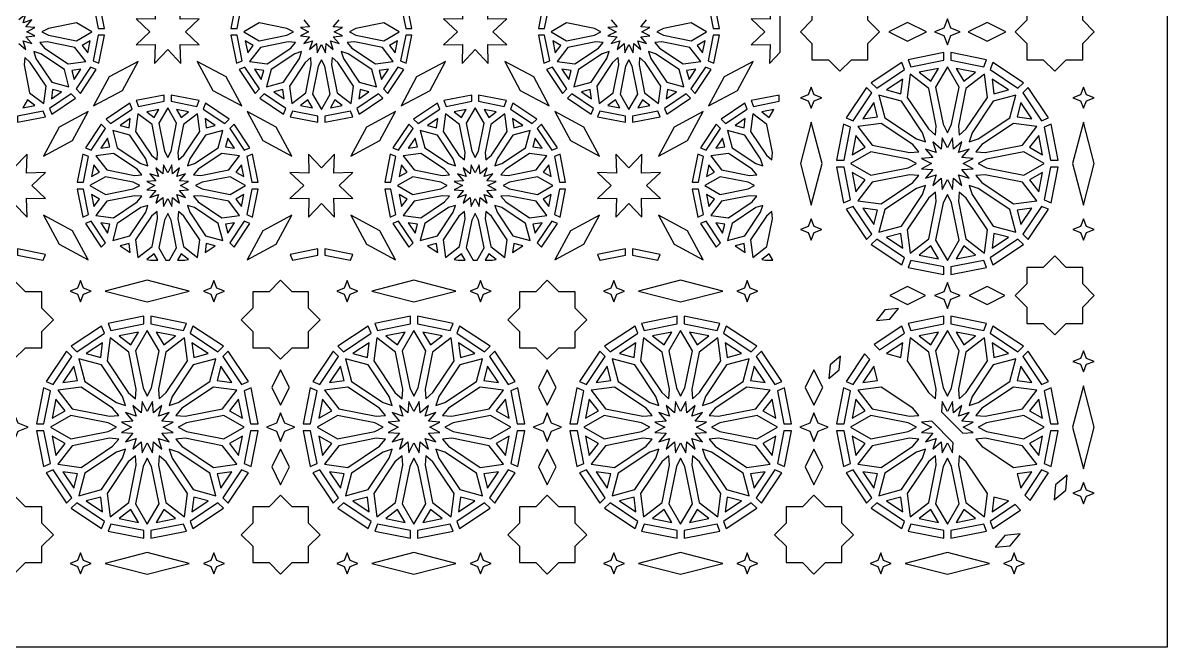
# Model space of a CAD drawing. Header units: millimetres. Extents: x 5 to 1055, y 1035 to 2435.
# Drawn here: x 534 to 1055, y 1035 to 1319 of the extents above; entities that cross this region are included whole.
import ezdxf

# ---------------------------------------------------------------- set-up
doc = ezdxf.new("R2010")
doc.units = ezdxf.units.MM
doc.layers.add('CUT', color=1, linetype='CONTINUOUS')

msp = doc.modelspace()

# ---------------------------------------------------------------- linework, layer by layer
at = {"layer": 'CUT'}
for points in [[(1055.15, 2435), (1055.15, 1034.85), (5, 1034.85), (5, 2435)], [(571.266, 1316.5), (568.732, 1329.233), (566.133, 1328.155), (568.451, 1316.5)], [(606.026, 1300.558), (605.793, 1309.207), (614.442, 1308.974), (608.161, 1314.925), (614.442, 1320.876), (605.793, 1320.643), (606.026, 1329.292), (600.075, 1323.011), (594.124, 1329.292), (594.357, 1320.643), (585.708, 1320.876), (591.989, 1314.925), (585.708, 1308.974), (594.357, 1309.207), (594.124, 1300.558), (600.075, 1306.839)], [(631.699, 1316.5), (634.017, 1328.155), (631.418, 1329.233), (628.884, 1316.5)], [(711.266, 1316.5), (708.732, 1329.233), (706.133, 1328.155), (708.451, 1316.5)], [(746.026, 1300.558), (745.793, 1309.207), (754.442, 1308.974), (748.161, 1314.925), (754.442, 1320.876), (745.793, 1320.643), (746.026, 1329.292), (740.075, 1323.011), (734.124, 1329.292), (734.357, 1320.643), (725.708, 1320.876), (731.989, 1314.925), (725.708, 1308.974), (734.357, 1309.207), (734.124, 1300.558), (740.075, 1306.839)], [(771.699, 1316.5), (774.017, 1328.155), (771.418, 1329.233), (768.884, 1316.5)], [(851.266, 1316.5), (848.732, 1329.233), (846.133, 1328.155), (848.451, 1316.5)], [(879, 1324.146), (874.124, 1329.292), (874.357, 1320.643), (865.708, 1320.876), (871.989, 1314.925), (865.708, 1308.974), (874.357, 1309.207), (874.124, 1300.558), (879, 1305.704)], [(906.165, 1332.909), (900.898, 1327.642), (893.448, 1327.642), (893.448, 1320.192), (888.181, 1314.925), (893.448, 1309.658), (893.448, 1302.208), (900.898, 1302.208), (906.165, 1296.941), (911.432, 1302.208), (918.882, 1302.208), (918.882, 1309.658), (924.149, 1314.925), (918.882, 1320.192), (918.882, 1327.642), (911.432, 1327.642)], [(1003.985, 1332.909), (998.718, 1327.642), (991.268, 1327.642), (991.268, 1320.192), (986.001, 1314.925), (991.268, 1309.658), (991.268, 1302.208), (998.718, 1302.208), (1003.985, 1296.941), (1009.252, 1302.208), (1016.702, 1302.208), (1016.702, 1309.658), (1021.969, 1314.925), (1016.702, 1320.192), (1016.702, 1327.642), (1009.252, 1327.642)], [(542.806, 1314.925), (545.763, 1313.411), (558.475, 1310.882), (565.479, 1314.925), (558.475, 1318.968), (545.763, 1316.439)], [(657.344, 1314.925), (654.387, 1316.439), (641.675, 1318.968), (634.671, 1314.925), (641.675, 1310.882), (654.387, 1313.411)], [(682.806, 1314.925), (685.763, 1313.411), (698.475, 1310.882), (705.479, 1314.925), (698.475, 1318.968), (685.763, 1316.439)], [(797.344, 1314.925), (794.387, 1316.439), (781.675, 1318.968), (774.671, 1314.925), (781.675, 1310.882), (794.387, 1313.411)], [(822.806, 1314.925), (825.763, 1313.411), (838.475, 1310.882), (845.479, 1314.925), (838.475, 1318.968), (825.763, 1316.439)], [(936.985, 1310.654), (945.527, 1314.925), (936.985, 1319.196), (928.443, 1314.925)], [(955.075, 1320.801), (953.413, 1316.587), (949.199, 1314.925), (953.413, 1313.263), (955.075, 1309.049), (956.737, 1313.263), (960.951, 1314.925), (956.737, 1316.587)], [(973.165, 1310.654), (981.707, 1314.925), (973.165, 1319.196), (964.623, 1314.925)], [(568.732, 1300.617), (571.266, 1313.35), (568.451, 1313.35), (566.133, 1301.695)], [(634.017, 1301.695), (631.699, 1313.35), (628.884, 1313.35), (631.418, 1300.617)], [(708.732, 1300.617), (711.266, 1313.35), (708.451, 1313.35), (706.133, 1301.695)], [(774.017, 1301.695), (771.699, 1313.35), (768.884, 1313.35), (771.418, 1300.617)], [(848.732, 1300.617), (851.266, 1313.35), (848.451, 1313.35), (846.133, 1301.695)], [(543.988, 1307.523), (554.766, 1300.321), (562.783, 1301.376), (557.861, 1307.792), (545.148, 1310.321), (541.837, 1310.053)], [(564.744, 1310.863), (561.093, 1308.755), (563.66, 1305.41)], [(636.49, 1305.41), (639.057, 1308.755), (635.406, 1310.863)], [(658.313, 1310.053), (655.002, 1310.321), (642.289, 1307.792), (637.367, 1301.376), (645.384, 1300.321), (656.162, 1307.523)], [(683.988, 1307.523), (694.766, 1300.321), (702.783, 1301.376), (697.861, 1307.792), (685.148, 1310.321), (681.837, 1310.053)], [(704.744, 1310.863), (701.093, 1308.755), (703.66, 1305.41)], [(776.49, 1305.41), (779.057, 1308.755), (775.406, 1310.863)], [(798.313, 1310.053), (795.002, 1310.321), (782.289, 1307.792), (777.367, 1301.376), (785.384, 1300.321), (796.162, 1307.523)], [(823.988, 1307.523), (834.766, 1300.321), (842.783, 1301.376), (837.861, 1307.792), (825.148, 1310.321), (821.837, 1310.053)], [(844.744, 1310.863), (841.093, 1308.755), (843.66, 1305.41)], [(534.947, 1303.163), (534.679, 1299.852), (537.208, 1287.139), (543.624, 1282.217), (544.679, 1290.234), (537.477, 1301.012)], [(539.077, 1305.923), (540.097, 1302.761), (547.298, 1291.984), (555.109, 1289.891), (553.016, 1297.702), (542.239, 1304.903)], [(661.073, 1305.923), (657.911, 1304.903), (647.134, 1297.702), (645.041, 1289.891), (652.852, 1291.984), (660.053, 1302.761)], [(665.203, 1303.163), (662.673, 1301.012), (655.471, 1290.234), (656.526, 1282.217), (662.942, 1287.139), (665.471, 1299.852)], [(674.947, 1303.163), (674.679, 1299.852), (677.208, 1287.139), (683.624, 1282.217), (684.679, 1290.234), (677.477, 1301.012)], [(679.077, 1305.923), (680.097, 1302.761), (687.298, 1291.984), (695.109, 1289.891), (693.016, 1297.702), (682.239, 1304.903)], [(801.073, 1305.923), (797.911, 1304.903), (787.134, 1297.702), (785.041, 1289.891), (792.852, 1291.984), (800.053, 1302.761)], [(805.203, 1303.163), (802.673, 1301.012), (795.471, 1290.234), (796.526, 1282.217), (802.942, 1287.139), (805.471, 1299.852)], [(814.947, 1303.163), (814.679, 1299.852), (817.208, 1287.139), (823.624, 1282.217), (824.679, 1290.234), (817.477, 1301.012)], [(819.077, 1305.923), (820.097, 1302.761), (827.298, 1291.984), (835.109, 1289.891), (833.016, 1297.702), (822.239, 1304.903)], [(953.5, 1305.456), (937.193, 1302.211), (938.526, 1298.996), (953.5, 1301.974)], [(972.957, 1302.211), (956.65, 1305.456), (956.65, 1301.974), (971.624, 1298.996)], [(560.551, 1297.905), (556.371, 1297.355), (557.462, 1293.282)], [(560.314, 1286.913), (567.527, 1297.707), (564.927, 1298.784), (558.325, 1288.903)], [(579.519, 1288.276), (586.624, 1301.474), (573.426, 1294.369), (566.321, 1281.171)], [(626.724, 1294.369), (613.526, 1301.474), (620.631, 1288.276), (633.829, 1281.171)], [(632.623, 1297.707), (639.836, 1286.913), (641.825, 1288.903), (635.223, 1298.784)], [(642.688, 1293.282), (643.779, 1297.355), (639.599, 1297.905)], [(670.075, 1302.194), (668.561, 1299.237), (666.032, 1286.525), (670.075, 1279.521), (674.118, 1286.525), (671.589, 1299.237)], [(700.551, 1297.905), (696.371, 1297.355), (697.462, 1293.282)], [(700.314, 1286.913), (707.527, 1297.707), (704.927, 1298.784), (698.325, 1288.903)], [(719.519, 1288.276), (726.624, 1301.474), (713.426, 1294.369), (706.321, 1281.171)], [(766.724, 1294.369), (753.526, 1301.474), (760.631, 1288.276), (773.829, 1281.171)], [(772.623, 1297.707), (779.836, 1286.913), (781.825, 1288.903), (775.223, 1298.784)], [(782.688, 1293.282), (783.779, 1297.355), (779.599, 1297.905)], [(810.075, 1302.194), (808.561, 1299.237), (806.032, 1286.525), (810.075, 1279.521), (814.118, 1286.525), (811.589, 1299.237)], [(840.551, 1297.905), (836.371, 1297.355), (837.462, 1293.282)], [(840.314, 1286.913), (847.527, 1297.707), (844.927, 1298.784), (838.325, 1288.903)], [(859.519, 1288.276), (866.624, 1301.474), (853.426, 1294.369), (846.321, 1281.171)], [(934.283, 1301.006), (920.459, 1291.769), (922.921, 1289.308), (935.615, 1297.79)], [(942.241, 1296.523), (947.622, 1292.394), (951.013, 1298.268)], [(955.075, 1269.001), (957.026, 1272.811), (960.402, 1289.776), (955.075, 1299.002), (949.748, 1289.776), (953.124, 1272.811)], [(959.137, 1298.268), (962.528, 1292.394), (967.909, 1296.523)], [(989.691, 1291.769), (975.867, 1301.006), (974.535, 1297.79), (987.229, 1289.308)], [(927.299, 1288.445), (933.851, 1286.689), (934.736, 1293.415)], [(949.688, 1267.93), (950.033, 1272.197), (946.659, 1289.162), (938.207, 1295.646), (936.817, 1285.085), (946.427, 1270.702)], [(960.462, 1267.93), (963.723, 1270.702), (973.333, 1285.085), (971.943, 1295.646), (963.491, 1289.162), (960.117, 1272.197)], [(975.414, 1293.415), (976.299, 1286.689), (982.851, 1288.445)], [(551.718, 1287.538), (547.645, 1288.629), (547.095, 1284.449)], [(653.055, 1284.449), (652.505, 1288.629), (648.432, 1287.538)], [(691.718, 1287.538), (687.645, 1288.629), (687.095, 1284.449)], [(793.055, 1284.449), (792.505, 1288.629), (788.432, 1287.538)], [(831.718, 1287.538), (827.645, 1288.629), (827.095, 1284.449)], [(893.1, 1289.746), (891.737, 1286.288), (888.279, 1284.925), (891.737, 1283.562), (893.1, 1280.104), (894.463, 1283.562), (897.921, 1284.925), (894.463, 1286.288)], [(918.231, 1289.541), (908.994, 1275.717), (912.21, 1274.385), (920.692, 1287.079)], [(1001.156, 1275.717), (991.919, 1289.541), (989.458, 1287.079), (997.94, 1274.385)], [(1017.05, 1289.746), (1015.687, 1286.288), (1012.229, 1284.925), (1015.687, 1283.562), (1017.05, 1280.104), (1018.413, 1283.562), (1021.871, 1284.925), (1018.413, 1286.288)], [(539.59, 1281.34), (536.245, 1283.907), (534.137, 1280.256)], [(547.293, 1277.473), (558.087, 1284.686), (556.097, 1286.675), (546.216, 1280.073)], [(574.053, 1273.175), (583.934, 1279.777), (582.857, 1282.377), (572.063, 1275.164)], [(586.845, 1280.983), (598.5, 1283.301), (598.5, 1286.116), (585.767, 1283.582)], [(601.65, 1283.301), (613.305, 1280.983), (614.383, 1283.582), (601.65, 1286.116)], [(628.087, 1275.164), (617.293, 1282.377), (616.216, 1279.777), (626.097, 1273.175)], [(642.063, 1284.686), (652.857, 1277.473), (653.934, 1280.073), (644.053, 1286.675)], [(666.013, 1280.256), (663.905, 1283.907), (660.56, 1281.34)], [(679.59, 1281.34), (676.245, 1283.907), (674.137, 1280.256)], [(687.293, 1277.473), (698.087, 1284.686), (696.097, 1286.675), (686.216, 1280.073)], [(714.053, 1273.175), (723.934, 1279.777), (722.857, 1282.377), (712.063, 1275.164)], [(726.845, 1280.983), (738.5, 1283.301), (738.5, 1286.116), (725.767, 1283.582)], [(741.65, 1283.301), (753.305, 1280.983), (754.383, 1283.582), (741.65, 1286.116)], [(768.087, 1275.164), (757.293, 1282.377), (756.216, 1279.777), (766.097, 1273.175)], [(782.063, 1284.686), (792.857, 1277.473), (793.934, 1280.073), (784.053, 1286.675)], [(806.013, 1280.256), (803.905, 1283.907), (800.56, 1281.34)], [(819.59, 1281.34), (816.245, 1283.907), (814.137, 1280.256)], [(827.293, 1277.473), (838.087, 1284.686), (836.097, 1286.675), (826.216, 1280.073)], [(854.053, 1273.175), (863.934, 1279.777), (862.857, 1282.377), (852.063, 1275.164)], [(866.845, 1280.983), (878.5, 1283.301), (878.5, 1286.116), (865.767, 1283.582)], [(916.585, 1275.264), (923.311, 1276.149), (921.555, 1282.701)], [(945.122, 1264.878), (943.808, 1268.953), (934.198, 1283.335), (923.908, 1286.092), (926.665, 1275.802), (941.047, 1266.192)], [(965.028, 1264.878), (969.103, 1266.192), (983.485, 1275.802), (986.242, 1286.092), (975.952, 1283.335), (966.342, 1268.953)], [(988.595, 1282.701), (986.839, 1276.149), (993.565, 1275.264)], [(531.65, 1273.734), (544.383, 1276.268), (543.305, 1278.867), (531.65, 1276.549)], [(550.631, 1271.574), (543.526, 1258.376), (556.724, 1265.481), (563.829, 1278.679)], [(595.203, 1256.687), (595.471, 1259.998), (592.942, 1272.711), (586.526, 1277.633), (585.471, 1269.616), (592.673, 1258.838)], [(593.905, 1275.943), (596.013, 1279.594), (590.56, 1278.51)], [(600.075, 1257.656), (601.589, 1260.613), (604.118, 1273.325), (600.075, 1280.329), (596.032, 1273.325), (598.561, 1260.613)], [(606.245, 1275.943), (609.59, 1278.51), (604.137, 1279.594)], [(604.947, 1256.687), (607.477, 1258.838), (614.679, 1269.616), (613.624, 1277.633), (607.208, 1272.711), (604.679, 1259.998)], [(643.426, 1265.481), (656.624, 1258.376), (649.519, 1271.574), (636.321, 1278.679)], [(655.767, 1276.268), (668.5, 1273.734), (668.5, 1276.549), (656.845, 1278.867)], [(671.65, 1273.734), (684.383, 1276.268), (683.305, 1278.867), (671.65, 1276.549)], [(690.631, 1271.574), (683.526, 1258.376), (696.724, 1265.481), (703.829, 1278.679)], [(735.203, 1256.687), (735.471, 1259.998), (732.942, 1272.711), (726.526, 1277.633), (725.471, 1269.616), (732.673, 1258.838)], [(733.905, 1275.943), (736.013, 1279.594), (730.56, 1278.51)], [(740.075, 1257.656), (741.589, 1260.613), (744.118, 1273.325), (740.075, 1280.329), (736.032, 1273.325), (738.561, 1260.613)], [(746.245, 1275.943), (749.59, 1278.51), (744.137, 1279.594)], [(744.947, 1256.687), (747.477, 1258.838), (754.679, 1269.616), (753.624, 1277.633), (747.208, 1272.711), (744.679, 1259.998)], [(783.426, 1265.481), (796.624, 1258.376), (789.519, 1271.574), (776.321, 1278.679)], [(795.767, 1276.268), (808.5, 1273.734), (808.5, 1276.549), (796.845, 1278.867)], [(811.65, 1273.734), (824.383, 1276.268), (823.305, 1278.867), (811.65, 1276.549)], [(830.631, 1271.574), (823.526, 1258.376), (836.724, 1265.481), (843.829, 1278.679)], [(875.203, 1256.687), (875.471, 1259.998), (872.942, 1272.711), (866.526, 1277.633), (865.471, 1269.616), (872.673, 1258.838)], [(873.905, 1275.943), (876.013, 1279.594), (870.56, 1278.51)], [(565.223, 1261.066), (571.825, 1270.947), (569.836, 1272.937), (562.623, 1262.143)], [(578.432, 1272.312), (582.505, 1271.221), (583.055, 1275.401)], [(617.645, 1271.221), (621.718, 1272.312), (617.095, 1275.401)], [(637.527, 1262.143), (630.314, 1272.937), (628.325, 1270.947), (634.927, 1261.066)], [(705.223, 1261.066), (711.825, 1270.947), (709.836, 1272.937), (702.623, 1262.143)], [(718.432, 1272.312), (722.505, 1271.221), (723.055, 1275.401)], [(757.645, 1271.221), (761.718, 1272.312), (757.095, 1275.401)], [(777.527, 1262.143), (770.314, 1272.937), (768.325, 1270.947), (774.927, 1261.066)], [(845.223, 1261.066), (851.825, 1270.947), (849.836, 1272.937), (842.623, 1262.143)], [(858.432, 1272.312), (862.505, 1271.221), (863.055, 1275.401)], [(888.153, 1254.925), (893.1, 1236.021), (898.047, 1254.925), (893.1, 1273.829)], [(907.789, 1272.807), (904.544, 1256.5), (908.026, 1256.5), (911.004, 1271.474)], [(939.298, 1263.573), (924.915, 1273.183), (914.354, 1271.793), (920.838, 1263.341), (937.803, 1259.967), (942.07, 1260.312)], [(968.08, 1260.312), (972.347, 1259.967), (989.312, 1263.341), (995.796, 1271.793), (985.235, 1273.183), (970.852, 1263.573)], [(999.146, 1271.474), (1002.124, 1256.5), (1005.606, 1256.5), (1002.361, 1272.807)], [(1012.103, 1254.925), (1017.05, 1236.021), (1021.997, 1254.925), (1017.05, 1273.829)], [(569.599, 1261.945), (573.779, 1262.495), (572.688, 1266.568)], [(591.073, 1253.927), (590.053, 1257.089), (582.852, 1267.866), (575.041, 1269.959), (577.134, 1262.148), (587.911, 1254.947)], [(609.077, 1253.927), (612.239, 1254.947), (623.016, 1262.148), (625.109, 1269.959), (617.298, 1267.866), (610.097, 1257.089)], [(626.371, 1262.495), (630.551, 1261.945), (627.462, 1266.568)], [(709.599, 1261.945), (713.779, 1262.495), (712.688, 1266.568)], [(731.073, 1253.927), (730.053, 1257.089), (722.852, 1267.866), (715.041, 1269.959), (717.134, 1262.148), (727.911, 1254.947)], [(749.077, 1253.927), (752.239, 1254.947), (763.016, 1262.148), (765.109, 1269.959), (757.298, 1267.866), (750.097, 1257.089)], [(766.371, 1262.495), (770.551, 1261.945), (767.462, 1266.568)], [(849.599, 1261.945), (853.779, 1262.495), (852.688, 1266.568)], [(871.073, 1253.927), (870.053, 1257.089), (862.852, 1267.866), (855.041, 1269.959), (857.134, 1262.148), (867.911, 1254.947)], [(911.732, 1258.987), (917.606, 1262.378), (913.477, 1267.759)], [(952.744, 1266.642), (952.332, 1261.547), (948.437, 1264.858), (950.006, 1259.994), (945.142, 1261.563), (948.453, 1257.668), (943.358, 1257.256), (947.908, 1254.925), (943.358, 1252.594), (948.453, 1252.182), (945.142, 1248.287), (950.006, 1249.856), (948.437, 1244.992), (952.332, 1248.303), (952.744, 1243.208), (955.075, 1247.758), (957.406, 1243.208), (957.818, 1248.303), (961.713, 1244.992), (960.144, 1249.856), (965.008, 1248.287), (961.697, 1252.182), (966.792, 1252.594), (962.242, 1254.925), (966.792, 1257.256), (961.697, 1257.668), (965.008, 1261.563), (960.144, 1259.994), (961.713, 1264.858), (957.818, 1261.547), (957.406, 1266.642), (955.075, 1262.092)], [(996.673, 1267.759), (992.544, 1262.378), (998.418, 1258.987)], [(530.075, 1236.839), (536.026, 1230.558), (535.793, 1239.207), (544.442, 1238.974), (538.161, 1244.925), (544.442, 1250.876), (535.793, 1250.643), (536.026, 1259.292), (530.075, 1253.011), (524.124, 1259.292), (524.357, 1250.643), (515.708, 1250.876), (521.989, 1244.925), (515.708, 1238.974), (524.357, 1239.207), (524.124, 1230.558)], [(561.699, 1246.5), (564.017, 1258.155), (561.418, 1259.233), (558.884, 1246.5)], [(588.313, 1249.797), (586.162, 1252.327), (575.384, 1259.529), (567.367, 1258.474), (572.289, 1252.058), (585.002, 1249.529)], [(611.837, 1249.797), (615.148, 1249.529), (627.861, 1252.058), (632.783, 1258.474), (624.766, 1259.529), (613.988, 1252.327)], [(641.266, 1246.5), (638.732, 1259.233), (636.133, 1258.155), (638.451, 1246.5)], [(676.026, 1230.558), (675.793, 1239.207), (684.442, 1238.974), (678.161, 1244.925), (684.442, 1250.876), (675.793, 1250.643), (676.026, 1259.292), (670.075, 1253.011), (664.124, 1259.292), (664.357, 1250.643), (655.708, 1250.876), (661.989, 1244.925), (655.708, 1238.974), (664.357, 1239.207), (664.124, 1230.558), (670.075, 1236.839)], [(701.699, 1246.5), (704.017, 1258.155), (701.418, 1259.233), (698.884, 1246.5)], [(728.313, 1249.797), (726.162, 1252.327), (715.384, 1259.529), (707.367, 1258.474), (712.289, 1252.058), (725.002, 1249.529)], [(751.837, 1249.797), (755.148, 1249.529), (767.861, 1252.058), (772.783, 1258.474), (764.766, 1259.529), (753.988, 1252.327)], [(781.266, 1246.5), (778.732, 1259.233), (776.133, 1258.155), (778.451, 1246.5)], [(816.026, 1230.558), (815.793, 1239.207), (824.442, 1238.974), (818.161, 1244.925), (824.442, 1250.876), (815.793, 1250.643), (816.026, 1259.292), (810.075, 1253.011), (804.124, 1259.292), (804.357, 1250.643), (795.708, 1250.876), (801.989, 1244.925), (795.708, 1238.974), (804.357, 1239.207), (804.124, 1230.558), (810.075, 1236.839)], [(841.699, 1246.5), (844.017, 1258.155), (841.418, 1259.233), (838.884, 1246.5)], [(868.313, 1249.797), (866.162, 1252.327), (855.384, 1259.529), (847.367, 1258.474), (852.289, 1252.058), (865.002, 1249.529)], [(940.999, 1254.925), (937.189, 1256.876), (920.224, 1260.252), (910.998, 1254.925), (920.224, 1249.598), (937.189, 1252.974)], [(969.151, 1254.925), (972.961, 1252.974), (989.926, 1249.598), (999.152, 1254.925), (989.926, 1260.252), (972.961, 1256.876)], [(565.406, 1248.987), (569.057, 1251.095), (566.49, 1254.44)], [(601.968, 1235.407), (602.303, 1239.545), (605.467, 1236.856), (604.193, 1240.807), (608.144, 1239.533), (605.455, 1242.697), (609.593, 1243.032), (605.899, 1244.925), (609.593, 1246.818), (605.455, 1247.153), (608.144, 1250.317), (604.193, 1249.043), (605.467, 1252.994), (602.303, 1250.305), (601.968, 1254.443), (600.075, 1250.749), (598.182, 1254.443), (597.847, 1250.305), (594.683, 1252.994), (595.957, 1249.043), (592.006, 1250.317), (594.695, 1247.153), (590.557, 1246.818), (594.251, 1244.925), (590.557, 1243.032), (594.695, 1242.697), (592.006, 1239.533), (595.957, 1240.807), (594.683, 1236.856), (597.847, 1239.545), (598.182, 1235.407), (600.075, 1239.101)], [(631.093, 1251.095), (634.744, 1248.987), (633.66, 1254.44)], [(705.406, 1248.987), (709.057, 1251.095), (706.49, 1254.44)], [(741.968, 1235.407), (742.303, 1239.545), (745.467, 1236.856), (744.193, 1240.807), (748.144, 1239.533), (745.455, 1242.697), (749.593, 1243.032), (745.899, 1244.925), (749.593, 1246.818), (745.455, 1247.153), (748.144, 1250.317), (744.193, 1249.043), (745.467, 1252.994), (742.303, 1250.305), (741.968, 1254.443), (740.075, 1250.749), (738.182, 1254.443), (737.847, 1250.305), (734.683, 1252.994), (735.957, 1249.043), (732.006, 1250.317), (734.695, 1247.153), (730.557, 1246.818), (734.251, 1244.925), (730.557, 1243.032), (734.695, 1242.697), (732.006, 1239.533), (735.957, 1240.807), (734.683, 1236.856), (737.847, 1239.545), (738.182, 1235.407), (740.075, 1239.101)], [(771.093, 1251.095), (774.744, 1248.987), (773.66, 1254.44)], [(845.406, 1248.987), (849.057, 1251.095), (846.49, 1254.44)], [(904.544, 1253.35), (907.789, 1237.043), (911.004, 1238.376), (908.026, 1253.35)], [(917.606, 1247.472), (911.732, 1250.863), (913.477, 1242.091)], [(998.418, 1250.863), (992.544, 1247.472), (996.673, 1242.091)], [(1002.124, 1253.35), (999.146, 1238.376), (1002.361, 1237.043), (1005.606, 1253.35)], [(587.344, 1244.925), (584.387, 1246.439), (571.675, 1248.968), (564.671, 1244.925), (571.675, 1240.882), (584.387, 1243.411)], [(612.806, 1244.925), (615.763, 1243.411), (628.475, 1240.882), (635.479, 1244.925), (628.475, 1248.968), (615.763, 1246.439)], [(727.344, 1244.925), (724.387, 1246.439), (711.675, 1248.968), (704.671, 1244.925), (711.675, 1240.882), (724.387, 1243.411)], [(752.806, 1244.925), (755.763, 1243.411), (768.475, 1240.882), (775.479, 1244.925), (768.475, 1248.968), (755.763, 1246.439)], [(867.344, 1244.925), (864.387, 1246.439), (851.675, 1248.968), (844.671, 1244.925), (851.675, 1240.882), (864.387, 1243.411)], [(942.07, 1249.538), (937.803, 1249.883), (920.838, 1246.509), (914.354, 1238.057), (924.915, 1236.667), (939.298, 1246.277)], [(968.08, 1249.538), (970.852, 1246.277), (985.235, 1236.667), (995.796, 1238.057), (989.312, 1246.509), (972.347, 1249.883)], [(564.017, 1231.695), (561.699, 1243.35), (558.884, 1243.35), (561.418, 1230.617)], [(566.49, 1235.41), (569.057, 1238.755), (565.406, 1240.863)], [(588.313, 1240.053), (585.002, 1240.321), (572.289, 1237.792), (567.367, 1231.376), (575.384, 1230.321), (586.162, 1237.523)], [(613.988, 1237.523), (624.766, 1230.321), (632.783, 1231.376), (627.861, 1237.792), (615.148, 1240.321), (611.837, 1240.053)], [(634.744, 1240.863), (631.093, 1238.755), (633.66, 1235.41)], [(638.732, 1230.617), (641.266, 1243.35), (638.451, 1243.35), (636.133, 1231.695)], [(704.017, 1231.695), (701.699, 1243.35), (698.884, 1243.35), (701.418, 1230.617)], [(706.49, 1235.41), (709.057, 1238.755), (705.406, 1240.863)], [(728.313, 1240.053), (725.002, 1240.321), (712.289, 1237.792), (707.367, 1231.376), (715.384, 1230.321), (726.162, 1237.523)], [(753.988, 1237.523), (764.766, 1230.321), (772.783, 1231.376), (767.861, 1237.792), (755.148, 1240.321), (751.837, 1240.053)], [(774.744, 1240.863), (771.093, 1238.755), (773.66, 1235.41)], [(778.732, 1230.617), (781.266, 1243.35), (778.451, 1243.35), (776.133, 1231.695)], [(844.017, 1231.695), (841.699, 1243.35), (838.884, 1243.35), (841.418, 1230.617)], [(846.49, 1235.41), (849.057, 1238.755), (845.406, 1240.863)], [(868.313, 1240.053), (865.002, 1240.321), (852.289, 1237.792), (847.367, 1231.376), (855.384, 1230.321), (866.162, 1237.523)], [(945.122, 1244.972), (941.047, 1243.658), (926.665, 1234.048), (923.908, 1223.758), (934.198, 1226.515), (943.808, 1240.897)], [(949.688, 1241.92), (946.427, 1239.148), (936.817, 1224.765), (938.207, 1214.204), (946.659, 1220.688), (950.033, 1237.653)], [(955.075, 1240.849), (953.124, 1237.039), (949.748, 1220.074), (955.075, 1210.848), (960.402, 1220.074), (957.026, 1237.039)], [(960.462, 1241.92), (960.117, 1237.653), (963.491, 1220.688), (971.943, 1214.204), (973.333, 1224.765), (963.723, 1239.148)], [(965.028, 1244.972), (966.342, 1240.897), (975.952, 1226.515), (986.242, 1223.758), (983.485, 1234.048), (969.103, 1243.658)], [(591.073, 1235.923), (587.911, 1234.903), (577.134, 1227.702), (575.041, 1219.891), (582.852, 1221.984), (590.053, 1232.761)], [(609.077, 1235.923), (610.097, 1232.761), (617.298, 1221.984), (625.109, 1219.891), (623.016, 1227.702), (612.239, 1234.903)], [(731.073, 1235.923), (727.911, 1234.903), (717.134, 1227.702), (715.041, 1219.891), (722.852, 1221.984), (730.053, 1232.761)], [(749.077, 1235.923), (750.097, 1232.761), (757.298, 1221.984), (765.109, 1219.891), (763.016, 1227.702), (752.239, 1234.903)], [(871.073, 1235.923), (867.911, 1234.903), (857.134, 1227.702), (855.041, 1219.891), (862.852, 1221.984), (870.053, 1232.761)], [(908.994, 1234.133), (918.231, 1220.309), (920.692, 1222.771), (912.21, 1235.465)], [(997.94, 1235.465), (989.458, 1222.771), (991.919, 1220.309), (1001.156, 1234.133)], [(556.724, 1224.369), (543.526, 1231.474), (550.631, 1218.276), (563.829, 1211.171)], [(595.203, 1233.163), (592.673, 1231.012), (585.471, 1220.234), (586.526, 1212.217), (592.942, 1217.139), (595.471, 1229.852)], [(600.929, 1211), (604.118, 1216.525), (601.589, 1229.237), (600.075, 1232.194), (598.561, 1229.237), (596.032, 1216.525), (599.221, 1211)], [(604.947, 1233.163), (604.679, 1229.852), (607.208, 1217.139), (613.624, 1212.217), (614.679, 1220.234), (607.477, 1231.012)], [(649.519, 1218.276), (656.624, 1231.474), (643.426, 1224.369), (636.321, 1211.171)], [(696.724, 1224.369), (683.526, 1231.474), (690.631, 1218.276), (703.829, 1211.171)], [(735.203, 1233.163), (732.673, 1231.012), (725.471, 1220.234), (726.526, 1212.217), (732.942, 1217.139), (735.471, 1229.852)], [(740.929, 1211), (744.118, 1216.525), (741.589, 1229.237), (740.075, 1232.194), (738.561, 1229.237), (736.032, 1216.525), (739.221, 1211)], [(744.947, 1233.163), (744.679, 1229.852), (747.208, 1217.139), (753.624, 1212.217), (754.679, 1220.234), (747.477, 1231.012)], [(789.519, 1218.276), (796.624, 1231.474), (783.426, 1224.369), (776.321, 1211.171)], [(836.724, 1224.369), (823.526, 1231.474), (830.631, 1218.276), (843.829, 1211.171)], [(875.203, 1233.163), (872.673, 1231.012), (865.471, 1220.234), (866.526, 1212.217), (872.942, 1217.139), (875.471, 1229.852)], [(893.1, 1229.746), (891.737, 1226.288), (888.279, 1224.925), (891.737, 1223.562), (893.1, 1220.104), (894.463, 1223.562), (897.921, 1224.925), (894.463, 1226.288)], [(923.311, 1233.701), (916.585, 1234.586), (921.555, 1227.149)], [(993.565, 1234.586), (986.839, 1233.701), (988.595, 1227.149)], [(1017.05, 1229.746), (1015.687, 1226.288), (1012.229, 1224.925), (1015.687, 1223.562), (1017.05, 1220.104), (1018.413, 1223.562), (1021.871, 1224.925), (1018.413, 1226.288)], [(562.623, 1227.707), (569.836, 1216.913), (571.825, 1218.903), (565.223, 1228.784)], [(572.688, 1223.282), (573.779, 1227.355), (569.599, 1227.905)], [(630.551, 1227.905), (626.371, 1227.355), (627.462, 1223.282)], [(630.314, 1216.913), (637.527, 1227.707), (634.927, 1228.784), (628.325, 1218.903)], [(702.623, 1227.707), (709.836, 1216.913), (711.825, 1218.903), (705.223, 1228.784)], [(712.688, 1223.282), (713.779, 1227.355), (709.599, 1227.905)], [(770.551, 1227.905), (766.371, 1227.355), (767.462, 1223.282)], [(770.314, 1216.913), (777.527, 1227.707), (774.927, 1228.784), (768.325, 1218.903)], [(842.623, 1227.707), (849.836, 1216.913), (851.825, 1218.903), (845.223, 1228.784)], [(852.688, 1223.282), (853.779, 1227.355), (849.599, 1227.905)], [(920.459, 1218.081), (934.283, 1208.844), (935.615, 1212.06), (922.921, 1220.542)], [(933.851, 1223.161), (927.299, 1221.405), (934.736, 1216.435)], [(987.229, 1220.542), (974.535, 1212.06), (975.867, 1208.844), (989.691, 1218.081)], [(982.851, 1221.405), (976.299, 1223.161), (975.414, 1216.435)], [(543.313, 1211), (544.383, 1213.582), (531.65, 1216.116), (531.65, 1213.301), (543.215, 1211)], [(583.055, 1214.449), (582.505, 1218.629), (578.432, 1217.538)], [(621.718, 1217.538), (617.645, 1218.629), (617.095, 1214.449)], [(656.935, 1211), (668.5, 1213.301), (668.5, 1216.116), (655.767, 1213.582), (656.837, 1211)], [(683.313, 1211), (684.383, 1213.582), (671.65, 1216.116), (671.65, 1213.301), (683.215, 1211)], [(723.055, 1214.449), (722.505, 1218.629), (718.432, 1217.538)], [(761.718, 1217.538), (757.645, 1218.629), (757.095, 1214.449)], [(796.935, 1211), (808.5, 1213.301), (808.5, 1216.116), (795.767, 1213.582), (796.837, 1211)], [(823.313, 1211), (824.383, 1213.582), (811.65, 1216.116), (811.65, 1213.301), (823.215, 1211)], [(863.055, 1214.449), (862.505, 1218.629), (858.432, 1217.538)], [(947.622, 1217.456), (942.241, 1213.327), (951.013, 1211.582)], [(962.528, 1217.456), (959.137, 1211.582), (967.909, 1213.327)], [(595.584, 1211), (593.905, 1213.907), (590.56, 1211.34), (592.272, 1211)], [(607.878, 1211), (609.59, 1211.34), (606.245, 1213.907), (604.566, 1211)], [(735.584, 1211), (733.905, 1213.907), (730.56, 1211.34), (732.272, 1211)], [(747.878, 1211), (749.59, 1211.34), (746.245, 1213.907), (744.566, 1211)], [(875.584, 1211), (873.905, 1213.907), (870.56, 1211.34), (872.272, 1211)], [(953.5, 1207.876), (938.526, 1210.854), (937.193, 1207.639), (953.5, 1204.394)], [(971.624, 1210.854), (956.65, 1207.876), (956.65, 1204.394), (972.957, 1207.639)], [(1003.985, 1212.909), (998.718, 1207.642), (991.268, 1207.642), (991.268, 1200.192), (986.001, 1194.925), (991.268, 1189.658), (991.268, 1182.208), (998.718, 1182.208), (1003.985, 1176.941), (1009.252, 1182.208), (1016.702, 1182.208), (1016.702, 1189.658), (1021.969, 1194.925), (1016.702, 1200.192), (1016.702, 1207.642), (1009.252, 1207.642)], [(517.358, 1178.568), (517.358, 1171.118), (524.808, 1171.118), (530.075, 1165.851), (535.342, 1171.118), (542.792, 1171.118), (542.792, 1178.568), (548.059, 1183.835), (542.792, 1189.102), (542.792, 1196.552), (535.342, 1196.552), (530.075, 1201.819), (524.808, 1196.552), (517.358, 1196.552), (517.358, 1189.102), (512.091, 1183.835)], [(559.069, 1195.537), (560.432, 1192.079), (561.795, 1195.537), (565.253, 1196.9), (561.795, 1198.263), (560.432, 1201.721), (559.069, 1198.263), (555.611, 1196.9)], [(571.661, 1196.9), (590.789, 1191.952), (609.918, 1196.9), (590.789, 1201.848)], [(619.783, 1195.537), (621.146, 1192.079), (622.51, 1195.537), (625.967, 1196.9), (622.51, 1198.263), (621.146, 1201.721), (619.783, 1198.263), (616.325, 1196.9)], [(638.787, 1178.568), (638.787, 1171.118), (646.236, 1171.118), (651.504, 1165.851), (656.771, 1171.118), (664.22, 1171.118), (664.22, 1178.568), (669.488, 1183.835), (664.22, 1189.102), (664.22, 1196.552), (656.771, 1196.552), (651.504, 1201.819), (646.236, 1196.552), (638.787, 1196.552), (638.787, 1189.102), (633.52, 1183.835)], [(680.497, 1195.537), (681.861, 1192.079), (683.224, 1195.537), (686.682, 1196.9), (683.224, 1198.263), (681.861, 1201.721), (680.497, 1198.263), (677.04, 1196.9)], [(693.089, 1196.9), (712.218, 1191.952), (731.346, 1196.9), (712.218, 1201.848)], [(741.212, 1195.537), (742.575, 1192.079), (743.938, 1195.537), (747.396, 1196.9), (743.938, 1198.263), (742.575, 1201.721), (741.212, 1198.263), (737.754, 1196.9)], [(760.216, 1178.568), (760.216, 1171.118), (767.665, 1171.118), (772.932, 1165.851), (778.2, 1171.118), (785.649, 1171.118), (785.649, 1178.568), (790.916, 1183.835), (785.649, 1189.102), (785.649, 1196.552), (778.2, 1196.552), (772.932, 1201.819), (767.665, 1196.552), (760.216, 1196.552), (760.216, 1189.102), (754.948, 1183.835)], [(801.926, 1195.537), (803.289, 1192.079), (804.653, 1195.537), (808.11, 1196.9), (804.653, 1198.263), (803.289, 1201.721), (801.926, 1198.263), (798.468, 1196.9)], [(814.518, 1196.9), (833.646, 1191.952), (852.775, 1196.9), (833.646, 1201.848)], [(862.64, 1195.537), (864.004, 1192.079), (865.367, 1195.537), (868.825, 1196.9), (865.367, 1198.263), (864.004, 1201.721), (862.64, 1198.263), (859.183, 1196.9)], [(936.985, 1190.872), (945.091, 1194.925), (936.985, 1198.978), (928.879, 1194.925)], [(955.075, 1200.801), (953.413, 1196.587), (949.199, 1194.925), (953.413, 1193.263), (955.075, 1189.049), (956.737, 1193.263), (960.951, 1194.925), (956.737, 1196.587)], [(973.165, 1190.872), (981.271, 1194.925), (973.165, 1198.978), (965.058, 1194.925)], [(928.878, 1184.195), (932.815, 1188.928), (926.689, 1188.31), (922.753, 1183.578)], [(574.24, 1178.996), (589.214, 1181.974), (589.214, 1185.456), (572.907, 1182.211)], [(592.364, 1181.974), (607.339, 1178.996), (608.672, 1182.211), (592.364, 1185.456)], [(695.668, 1178.996), (710.643, 1181.974), (710.643, 1185.456), (694.336, 1182.211)], [(713.793, 1181.974), (728.767, 1178.996), (730.1, 1182.211), (713.793, 1185.456)], [(817.097, 1178.996), (832.071, 1181.974), (832.071, 1185.456), (815.764, 1182.211)], [(835.221, 1181.974), (850.196, 1178.996), (851.529, 1182.211), (835.221, 1185.456)], [(953.5, 1185.456), (937.193, 1182.211), (938.526, 1178.996), (953.5, 1181.974)], [(972.957, 1182.211), (956.65, 1185.456), (956.65, 1181.974), (971.624, 1178.996)], [(558.635, 1169.308), (571.329, 1177.79), (569.997, 1181.006), (556.173, 1171.769)], [(577.955, 1176.523), (583.337, 1172.394), (586.728, 1178.268)], [(592.741, 1152.811), (596.116, 1169.776), (590.789, 1179.002), (585.463, 1169.776), (588.838, 1152.811), (590.789, 1149.001)], [(603.624, 1176.523), (594.851, 1178.268), (598.242, 1172.394)], [(610.249, 1177.79), (622.944, 1169.308), (625.406, 1171.769), (611.581, 1181.006)], [(680.063, 1169.308), (692.758, 1177.79), (691.426, 1181.006), (677.602, 1171.769)], [(699.383, 1176.523), (704.765, 1172.394), (708.156, 1178.268)], [(714.169, 1152.811), (717.544, 1169.776), (712.218, 1179.002), (706.891, 1169.776), (710.266, 1152.811), (712.218, 1149.001)], [(725.052, 1176.523), (716.279, 1178.268), (719.671, 1172.394)], [(731.678, 1177.79), (744.372, 1169.308), (746.834, 1171.769), (733.01, 1181.006)], [(801.492, 1169.308), (814.186, 1177.79), (812.855, 1181.006), (799.03, 1171.769)], [(820.812, 1176.523), (826.194, 1172.394), (829.585, 1178.268)], [(835.598, 1152.811), (838.973, 1169.776), (833.646, 1179.002), (828.32, 1169.776), (831.695, 1152.811), (833.646, 1149.001)], [(846.481, 1176.523), (837.708, 1178.268), (841.099, 1172.394)], [(853.107, 1177.79), (865.801, 1169.308), (868.263, 1171.769), (854.438, 1181.006)], [(924.192, 1170.157), (935.615, 1177.79), (934.283, 1181.006), (921.73, 1172.618)], [(942.241, 1176.523), (947.622, 1172.394), (951.013, 1178.268)], [(955.075, 1149.001), (957.026, 1152.811), (960.402, 1169.776), (955.075, 1179.002), (949.748, 1169.776), (953.124, 1152.811)], [(959.137, 1178.268), (962.528, 1172.394), (967.909, 1176.523)], [(989.691, 1171.769), (975.867, 1181.006), (974.535, 1177.79), (987.229, 1169.308)], [(563.013, 1168.445), (569.565, 1166.689), (570.451, 1173.415)], [(585.402, 1147.93), (585.748, 1152.197), (582.373, 1169.162), (573.921, 1175.646), (572.531, 1165.085), (582.142, 1150.702)], [(599.437, 1150.702), (609.047, 1165.085), (607.657, 1175.646), (599.205, 1169.162), (595.831, 1152.197), (596.176, 1147.93)], [(618.566, 1168.445), (611.128, 1173.415), (612.013, 1166.689)], [(684.441, 1168.445), (690.994, 1166.689), (691.879, 1173.415)], [(706.831, 1147.93), (707.176, 1152.197), (703.802, 1169.162), (695.35, 1175.646), (693.96, 1165.085), (703.57, 1150.702)], [(720.865, 1150.702), (730.476, 1165.085), (729.086, 1175.646), (720.634, 1169.162), (717.26, 1152.197), (717.605, 1147.93)], [(739.994, 1168.445), (732.557, 1173.415), (733.442, 1166.689)], [(805.87, 1168.445), (812.423, 1166.689), (813.308, 1173.415)], [(828.26, 1147.93), (828.605, 1152.197), (825.231, 1169.162), (816.778, 1175.646), (815.388, 1165.085), (824.999, 1150.702)], [(842.294, 1150.702), (851.904, 1165.085), (850.514, 1175.646), (842.062, 1169.162), (838.688, 1152.197), (839.033, 1147.93)], [(861.423, 1168.445), (853.985, 1173.415), (854.87, 1166.689)], [(927.299, 1168.445), (933.851, 1166.689), (934.736, 1173.415)], [(949.688, 1147.93), (950.033, 1152.197), (946.659, 1169.162), (938.207, 1175.646), (936.817, 1165.085), (946.427, 1150.702)], [(960.462, 1147.93), (963.723, 1150.702), (973.333, 1165.085), (971.943, 1175.646), (963.491, 1169.162), (960.117, 1152.197)], [(975.414, 1173.415), (976.299, 1166.689), (982.851, 1168.445)], [(547.925, 1154.385), (556.407, 1167.079), (553.946, 1169.541), (544.708, 1155.717)], [(625.172, 1167.079), (633.654, 1154.385), (636.871, 1155.717), (627.633, 1169.541)], [(669.353, 1154.385), (677.835, 1167.079), (675.374, 1169.541), (666.137, 1155.717)], [(746.601, 1167.08), (755.083, 1154.385), (758.299, 1155.717), (749.061, 1169.541)], [(790.782, 1154.385), (799.264, 1167.079), (796.803, 1169.541), (787.565, 1155.717)], [(868.029, 1167.079), (876.511, 1154.385), (879.728, 1155.717), (870.49, 1169.541)], [(906.422, 1167.247), (901.69, 1163.311), (901.072, 1157.185), (905.805, 1161.122)], [(917.382, 1168.27), (908.994, 1155.717), (912.21, 1154.385), (919.843, 1165.808)], [(1001.156, 1155.717), (991.919, 1169.541), (989.458, 1167.079), (997.94, 1154.385)], [(1017.05, 1169.746), (1015.687, 1166.288), (1012.229, 1164.925), (1015.687, 1163.562), (1017.05, 1160.104), (1018.413, 1163.562), (1021.871, 1164.925), (1018.413, 1166.288)], [(552.3, 1155.264), (559.025, 1156.149), (557.269, 1162.701)], [(579.522, 1148.953), (569.912, 1163.335), (559.622, 1166.092), (562.379, 1155.802), (576.762, 1146.192), (580.836, 1144.878)], [(604.817, 1146.192), (619.199, 1155.802), (621.956, 1166.092), (611.667, 1163.335), (602.056, 1148.953), (600.742, 1144.878)], [(629.279, 1155.264), (624.309, 1162.701), (622.554, 1156.149)], [(673.728, 1155.264), (680.453, 1156.149), (678.698, 1162.701)], [(700.951, 1148.953), (691.34, 1163.335), (681.051, 1166.092), (683.808, 1155.802), (698.19, 1146.192), (702.265, 1144.878)], [(726.245, 1146.192), (740.628, 1155.802), (743.385, 1166.092), (733.095, 1163.335), (723.485, 1148.953), (722.171, 1144.878)], [(750.707, 1155.264), (745.738, 1162.701), (743.982, 1156.149)], [(795.157, 1155.264), (801.882, 1156.149), (800.126, 1162.701)], [(822.379, 1148.953), (812.769, 1163.335), (802.479, 1166.092), (805.236, 1155.802), (819.619, 1146.192), (823.693, 1144.878)], [(847.674, 1146.192), (862.057, 1155.802), (864.814, 1166.092), (854.524, 1163.335), (844.913, 1148.953), (843.6, 1144.878)], [(872.136, 1155.264), (867.166, 1162.701), (865.411, 1156.149)], [(916.585, 1155.264), (923.311, 1156.149), (921.555, 1162.701)], [(965.028, 1144.878), (969.103, 1146.192), (983.485, 1155.802), (986.242, 1166.092), (975.952, 1163.335), (966.342, 1148.953)], [(988.595, 1162.701), (986.839, 1156.149), (993.565, 1155.264)], [(651.504, 1161.121), (647.45, 1153.015), (651.504, 1144.908), (655.557, 1153.015)], [(772.932, 1161.121), (768.879, 1153.015), (772.932, 1144.908), (776.985, 1153.015)], [(894.361, 1161.121), (890.307, 1153.015), (894.361, 1144.908), (898.414, 1153.015)], [(543.74, 1136.5), (546.719, 1151.474), (543.503, 1152.807), (540.259, 1136.5)], [(575.012, 1143.573), (560.629, 1153.183), (550.068, 1151.793), (556.552, 1143.341), (573.517, 1139.967), (577.784, 1140.312)], [(608.061, 1139.967), (625.026, 1143.341), (631.511, 1151.793), (620.949, 1153.183), (606.567, 1143.573), (603.794, 1140.312)], [(641.32, 1136.5), (638.076, 1152.807), (634.86, 1151.474), (637.839, 1136.5)], [(665.168, 1136.5), (668.147, 1151.474), (664.932, 1152.807), (661.687, 1136.5)], [(696.441, 1143.573), (682.058, 1153.183), (671.496, 1151.793), (677.981, 1143.341), (694.946, 1139.967), (699.213, 1140.312)], [(729.49, 1139.967), (746.455, 1143.341), (752.939, 1151.793), (742.378, 1153.183), (727.995, 1143.573), (725.223, 1140.312)], [(762.748, 1136.5), (759.504, 1152.807), (756.289, 1151.474), (759.267, 1136.5)], [(786.597, 1136.5), (789.576, 1151.474), (786.36, 1152.807), (783.116, 1136.5)], [(817.869, 1143.573), (803.487, 1153.183), (792.925, 1151.793), (799.409, 1143.341), (816.375, 1139.967), (820.642, 1140.312)], [(850.918, 1139.967), (867.883, 1143.341), (874.368, 1151.793), (863.806, 1153.183), (849.424, 1143.573), (846.651, 1140.312)], [(884.177, 1136.5), (880.933, 1152.807), (877.717, 1151.474), (880.696, 1136.5)], [(908.026, 1136.5), (911.004, 1151.474), (907.789, 1152.807), (904.544, 1136.5)], [(939.298, 1143.573), (924.915, 1153.183), (914.354, 1151.793), (920.838, 1143.341), (937.803, 1139.967), (942.07, 1140.312)], [(968.08, 1140.312), (972.347, 1139.967), (989.312, 1143.341), (995.796, 1151.793), (985.235, 1153.183), (970.852, 1143.573)], [(999.146, 1151.474), (1002.124, 1136.5), (1005.606, 1136.5), (1002.361, 1152.807)], [(1012.103, 1134.925), (1017.05, 1116.021), (1021.997, 1134.925), (1017.05, 1153.829)], [(547.447, 1138.987), (553.321, 1142.378), (549.191, 1147.759)], [(583.622, 1134.925), (579.072, 1132.594), (584.167, 1132.182), (580.856, 1128.287), (585.72, 1129.856), (584.152, 1124.992), (588.046, 1128.303), (588.458, 1123.208), (590.789, 1127.758), (593.12, 1123.208), (593.532, 1128.303), (597.427, 1124.992), (595.858, 1129.856), (600.723, 1128.287), (597.412, 1132.182), (602.506, 1132.594), (597.958, 1134.925), (602.506, 1137.256), (597.412, 1137.668), (600.723, 1141.563), (595.858, 1139.994), (597.427, 1144.858), (593.532, 1141.547), (593.12, 1146.642), (590.789, 1142.092), (588.458, 1146.642), (588.046, 1141.547), (584.152, 1144.858), (585.72, 1139.994), (580.856, 1141.563), (584.167, 1137.668), (579.072, 1137.256)], [(634.132, 1138.987), (632.387, 1147.759), (628.258, 1142.378)], [(668.875, 1138.987), (674.749, 1142.378), (670.62, 1147.759)], [(705.049, 1134.925), (700.501, 1132.594), (705.596, 1132.182), (702.285, 1128.287), (707.149, 1129.856), (705.58, 1124.992), (709.475, 1128.303), (709.887, 1123.208), (712.218, 1127.758), (714.549, 1123.208), (714.961, 1128.303), (718.855, 1124.992), (717.287, 1129.856), (722.151, 1128.287), (718.84, 1132.182), (723.935, 1132.594), (719.385, 1134.925), (723.935, 1137.256), (718.84, 1137.668), (722.151, 1141.563), (717.287, 1139.994), (718.855, 1144.858), (714.961, 1141.547), (714.549, 1146.642), (712.218, 1142.092), (709.887, 1146.642), (709.475, 1141.547), (705.58, 1144.858), (707.149, 1139.994), (702.285, 1141.563), (705.596, 1137.668), (700.501, 1137.256)], [(755.56, 1138.987), (753.816, 1147.759), (749.687, 1142.378)], [(790.304, 1138.987), (796.178, 1142.378), (792.049, 1147.759)], [(826.479, 1134.925), (821.929, 1132.594), (827.024, 1132.182), (823.713, 1128.287), (828.578, 1129.856), (827.009, 1124.992), (830.903, 1128.303), (831.315, 1123.208), (833.646, 1127.757), (835.977, 1123.208), (836.389, 1128.303), (840.284, 1124.992), (838.715, 1129.856), (843.58, 1128.287), (840.269, 1132.182), (845.363, 1132.594), (840.815, 1134.925), (845.363, 1137.256), (840.269, 1137.668), (843.58, 1141.563), (838.715, 1139.994), (840.284, 1144.858), (836.389, 1141.547), (835.977, 1146.642), (833.646, 1142.093), (831.315, 1146.642), (830.903, 1141.547), (827.009, 1144.858), (828.578, 1139.994), (823.713, 1141.563), (827.024, 1137.668), (821.929, 1137.256)], [(876.989, 1138.987), (875.244, 1147.759), (871.115, 1142.378)], [(911.732, 1138.987), (917.606, 1142.378), (913.477, 1147.759)], [(962.132, 1132.218), (966.792, 1132.594), (962.242, 1134.925), (966.792, 1137.256), (961.697, 1137.668), (965.008, 1141.563), (960.144, 1139.994), (961.713, 1144.858), (957.818, 1141.547), (957.406, 1146.642), (955.075, 1142.092), (952.744, 1146.642), (952.368, 1141.982)], [(996.673, 1147.759), (992.544, 1142.378), (998.418, 1138.987)], [(528.238, 1133.088), (530.075, 1128.429), (531.912, 1133.088), (536.571, 1134.925), (531.912, 1136.762), (530.075, 1141.421), (528.238, 1136.762), (523.579, 1134.925)], [(649.667, 1133.088), (651.504, 1128.429), (653.341, 1133.088), (658, 1134.925), (653.341, 1136.762), (651.504, 1141.421), (649.667, 1136.762), (645.008, 1134.925)], [(771.095, 1133.088), (772.932, 1128.429), (774.769, 1133.088), (779.428, 1134.925), (774.769, 1136.762), (772.932, 1141.421), (771.095, 1136.762), (766.436, 1134.925)], [(892.524, 1133.088), (894.361, 1128.429), (896.198, 1133.088), (900.857, 1134.925), (896.198, 1136.762), (894.361, 1141.421), (892.524, 1136.762), (887.865, 1134.925)], [(572.903, 1136.876), (555.938, 1140.252), (546.712, 1134.925), (555.938, 1129.598), (572.903, 1132.974), (576.713, 1134.925)], [(608.675, 1132.974), (625.641, 1129.598), (634.866, 1134.925), (625.641, 1140.252), (608.675, 1136.876), (604.865, 1134.925)], [(694.332, 1136.876), (677.367, 1140.252), (668.141, 1134.925), (677.367, 1129.598), (694.332, 1132.974), (698.142, 1134.925)], [(730.104, 1132.974), (747.069, 1129.598), (756.295, 1134.925), (747.069, 1140.252), (730.104, 1136.876), (726.294, 1134.925)], [(815.76, 1136.876), (798.795, 1140.252), (789.569, 1134.925), (798.795, 1129.598), (815.76, 1132.974), (819.57, 1134.925)], [(851.533, 1132.974), (868.498, 1129.598), (877.723, 1134.925), (868.498, 1140.252), (851.533, 1136.876), (847.723, 1134.925)], [(937.189, 1136.876), (920.224, 1140.252), (910.998, 1134.925), (920.224, 1129.598), (937.189, 1132.974), (940.999, 1134.925)], [(948.018, 1137.632), (943.358, 1137.256), (947.908, 1134.925), (943.358, 1132.594), (948.453, 1132.182), (945.142, 1128.287), (950.006, 1129.856), (948.437, 1124.992), (952.332, 1128.303), (952.744, 1123.208), (955.075, 1127.758), (957.406, 1123.208), (957.782, 1127.868)], [(969.151, 1134.925), (972.961, 1132.974), (989.926, 1129.598), (999.152, 1134.925), (989.926, 1140.252), (972.961, 1136.876)], [(546.719, 1118.376), (543.74, 1133.35), (540.259, 1133.35), (543.503, 1117.043)], [(549.191, 1122.091), (553.321, 1127.472), (547.447, 1130.863)], [(632.387, 1122.091), (634.132, 1130.863), (628.258, 1127.472)], [(638.076, 1117.043), (641.32, 1133.35), (637.839, 1133.35), (634.86, 1118.376)], [(668.147, 1118.376), (665.168, 1133.35), (661.687, 1133.35), (664.932, 1117.043)], [(670.62, 1122.091), (674.749, 1127.472), (668.875, 1130.863)], [(753.816, 1122.091), (755.56, 1130.863), (749.687, 1127.472)], [(759.504, 1117.043), (762.748, 1133.35), (759.267, 1133.35), (756.289, 1118.376)], [(789.576, 1118.376), (786.597, 1133.35), (783.116, 1133.35), (786.36, 1117.043)], [(792.049, 1122.091), (796.178, 1127.472), (790.304, 1130.863)], [(875.244, 1122.091), (876.989, 1130.863), (871.115, 1127.472)], [(880.933, 1117.043), (884.177, 1133.35), (880.696, 1133.35), (877.717, 1118.376)], [(911.004, 1118.376), (908.026, 1133.35), (904.544, 1133.35), (907.789, 1117.043)], [(913.477, 1122.091), (917.606, 1127.472), (911.732, 1130.863)], [(998.418, 1130.863), (992.544, 1127.472), (996.673, 1122.091)], [(1002.124, 1133.35), (999.146, 1118.376), (1002.361, 1117.043), (1005.606, 1133.35)], [(573.517, 1129.883), (556.552, 1126.509), (550.068, 1118.057), (560.629, 1116.667), (575.012, 1126.277), (577.784, 1129.538)], [(606.567, 1126.277), (620.949, 1116.667), (631.511, 1118.057), (625.026, 1126.509), (608.061, 1129.883), (603.794, 1129.538)], [(694.946, 1129.883), (677.981, 1126.509), (671.496, 1118.057), (682.058, 1116.667), (696.441, 1126.277), (699.213, 1129.538)], [(727.995, 1126.277), (742.378, 1116.667), (752.939, 1118.057), (746.455, 1126.509), (729.49, 1129.883), (725.223, 1129.538)], [(816.375, 1129.883), (799.409, 1126.509), (792.925, 1118.057), (803.487, 1116.667), (817.869, 1126.277), (820.642, 1129.538)], [(849.424, 1126.277), (863.806, 1116.667), (874.368, 1118.057), (867.883, 1126.509), (850.918, 1129.883), (846.651, 1129.538)], [(937.803, 1129.883), (920.838, 1126.509), (914.354, 1118.057), (924.915, 1116.667), (939.298, 1126.277), (942.07, 1129.538)], [(968.08, 1129.538), (970.852, 1126.277), (985.235, 1116.667), (995.796, 1118.057), (989.312, 1126.509), (972.347, 1129.883)], [(576.762, 1123.658), (562.379, 1114.048), (559.622, 1103.758), (569.912, 1106.515), (579.522, 1120.897), (580.836, 1124.972)], [(582.142, 1119.148), (572.531, 1104.765), (573.921, 1094.204), (582.373, 1100.688), (585.748, 1117.653), (585.402, 1121.92)], [(588.838, 1117.039), (585.463, 1100.074), (590.789, 1090.848), (596.116, 1100.074), (592.741, 1117.039), (590.789, 1120.849)], [(595.831, 1117.653), (599.205, 1100.688), (607.657, 1094.204), (609.047, 1104.765), (599.437, 1119.148), (596.176, 1121.92)], [(602.056, 1120.897), (611.667, 1106.515), (621.956, 1103.758), (619.199, 1114.048), (604.817, 1123.658), (600.742, 1124.972)], [(651.504, 1124.941), (647.45, 1116.835), (651.504, 1108.728), (655.557, 1116.835)], [(698.19, 1123.658), (683.808, 1114.048), (681.051, 1103.758), (691.34, 1106.515), (700.951, 1120.897), (702.265, 1124.972)], [(703.57, 1119.148), (693.96, 1104.765), (695.35, 1094.204), (703.802, 1100.688), (707.176, 1117.653), (706.831, 1121.92)], [(710.266, 1117.039), (706.891, 1100.074), (712.218, 1090.848), (717.544, 1100.074), (714.169, 1117.039), (712.218, 1120.849)], [(717.26, 1117.653), (720.634, 1100.688), (729.086, 1094.204), (730.476, 1104.765), (720.865, 1119.148), (717.605, 1121.92)], [(723.485, 1120.897), (733.095, 1106.515), (743.385, 1103.758), (740.628, 1114.048), (726.245, 1123.658), (722.171, 1124.972)], [(772.932, 1124.941), (768.879, 1116.835), (772.932, 1108.728), (776.985, 1116.835)], [(819.619, 1123.658), (805.236, 1114.048), (802.479, 1103.758), (812.769, 1106.515), (822.379, 1120.897), (823.693, 1124.972)], [(824.999, 1119.148), (815.388, 1104.765), (816.778, 1094.204), (825.231, 1100.688), (828.605, 1117.653), (828.26, 1121.92)], [(831.695, 1117.039), (828.32, 1100.074), (833.646, 1090.848), (838.973, 1100.074), (835.598, 1117.039), (833.646, 1120.849)], [(838.688, 1117.653), (842.062, 1100.688), (850.514, 1094.204), (851.904, 1104.765), (842.294, 1119.148), (839.033, 1121.92)], [(844.913, 1120.897), (854.524, 1106.515), (864.814, 1103.758), (862.057, 1114.048), (847.674, 1123.658), (843.6, 1124.972)], [(894.361, 1124.941), (890.307, 1116.835), (894.361, 1108.728), (898.414, 1116.835)], [(941.047, 1123.658), (926.665, 1114.048), (923.908, 1103.758), (934.198, 1106.515), (943.808, 1120.897), (945.122, 1124.972)], [(946.427, 1119.148), (936.817, 1104.765), (938.207, 1094.204), (946.659, 1100.688), (950.033, 1117.653), (949.688, 1121.92)], [(953.124, 1117.039), (949.748, 1100.074), (955.075, 1090.848), (960.402, 1100.074), (957.026, 1117.039), (955.075, 1120.849)], [(960.117, 1117.653), (963.491, 1100.688), (971.943, 1094.204), (973.333, 1104.765), (963.723, 1119.148), (960.462, 1121.92)], [(556.407, 1102.771), (547.925, 1115.465), (544.708, 1114.133), (553.946, 1100.309)], [(627.633, 1100.309), (636.871, 1114.133), (633.654, 1115.465), (625.172, 1102.771)], [(677.835, 1102.771), (669.353, 1115.465), (666.137, 1114.133), (675.374, 1100.309)], [(749.061, 1100.309), (758.299, 1114.133), (755.083, 1115.465), (746.601, 1102.77)], [(799.264, 1102.771), (790.782, 1115.465), (787.565, 1114.133), (796.803, 1100.309)], [(870.49, 1100.309), (879.728, 1114.133), (876.511, 1115.465), (868.029, 1102.771)], [(920.692, 1102.771), (912.21, 1115.465), (908.994, 1114.133), (918.231, 1100.309)], [(992.768, 1101.58), (1001.156, 1114.133), (997.94, 1115.465), (990.307, 1104.042)], [(557.269, 1107.149), (559.025, 1113.701), (552.3, 1114.586)], [(629.279, 1114.586), (622.554, 1113.701), (624.309, 1107.149)], [(678.698, 1107.149), (680.453, 1113.701), (673.728, 1114.586)], [(750.707, 1114.586), (743.982, 1113.701), (745.738, 1107.149)], [(800.126, 1107.149), (801.882, 1113.701), (795.157, 1114.586)], [(872.136, 1114.586), (865.411, 1113.701), (867.166, 1107.149)], [(921.555, 1107.149), (923.311, 1113.701), (916.585, 1114.586)], [(993.565, 1114.586), (986.839, 1113.701), (988.595, 1107.149)], [(1004.345, 1108.728), (1003.648, 1101.811), (1008.993, 1106.256), (1009.69, 1113.174)], [(1017.05, 1109.746), (1015.687, 1106.288), (1012.229, 1104.925), (1015.687, 1103.562), (1017.05, 1100.104), (1018.413, 1103.562), (1021.871, 1104.925), (1018.413, 1106.288)], [(517.358, 1080.748), (517.358, 1073.298), (524.808, 1073.298), (530.075, 1068.031), (535.342, 1073.298), (542.792, 1073.298), (542.792, 1080.748), (548.059, 1086.015), (542.792, 1091.282), (542.792, 1098.732), (535.342, 1098.732), (530.075, 1103.999), (524.808, 1098.732), (517.358, 1098.732), (517.358, 1091.282), (512.091, 1086.015)], [(571.329, 1092.06), (558.635, 1100.542), (556.173, 1098.081), (569.997, 1088.844)], [(570.451, 1096.435), (569.565, 1103.161), (563.013, 1101.405)], [(611.581, 1088.844), (625.406, 1098.081), (622.944, 1100.542), (610.249, 1092.06)], [(618.566, 1101.405), (612.013, 1103.161), (611.128, 1096.435)], [(638.787, 1080.748), (638.787, 1073.298), (646.236, 1073.298), (651.504, 1068.031), (656.771, 1073.298), (664.22, 1073.298), (664.22, 1080.748), (669.488, 1086.015), (664.22, 1091.282), (664.22, 1098.732), (656.771, 1098.732), (651.504, 1103.999), (646.236, 1098.732), (638.787, 1098.732), (638.787, 1091.282), (633.52, 1086.015)], [(692.758, 1092.06), (680.063, 1100.542), (677.602, 1098.081), (691.426, 1088.844)], [(691.879, 1096.435), (690.994, 1103.161), (684.441, 1101.405)], [(733.01, 1088.844), (746.834, 1098.081), (744.372, 1100.542), (731.678, 1092.06)], [(739.994, 1101.405), (733.442, 1103.161), (732.557, 1096.435)], [(760.216, 1080.748), (760.216, 1073.298), (767.665, 1073.298), (772.932, 1068.031), (778.2, 1073.298), (785.649, 1073.298), (785.649, 1080.748), (790.916, 1086.015), (785.649, 1091.282), (785.649, 1098.732), (778.2, 1098.732), (772.932, 1103.999), (767.665, 1098.732), (760.216, 1098.732), (760.216, 1091.282), (754.948, 1086.015)], [(814.186, 1092.06), (801.492, 1100.542), (799.03, 1098.081), (812.855, 1088.844)], [(813.308, 1096.435), (812.423, 1103.161), (805.87, 1101.405)], [(854.438, 1088.844), (868.263, 1098.081), (865.801, 1100.542), (853.107, 1092.06)], [(861.423, 1101.405), (854.87, 1103.161), (853.985, 1096.435)], [(881.644, 1080.748), (881.644, 1073.298), (889.093, 1073.298), (894.361, 1068.031), (899.628, 1073.298), (907.077, 1073.298), (907.077, 1080.748), (912.345, 1086.015), (907.077, 1091.282), (907.077, 1098.732), (899.628, 1098.732), (894.361, 1103.999), (889.093, 1098.732), (881.644, 1098.732), (881.644, 1091.282), (876.377, 1086.015)], [(935.615, 1092.06), (922.921, 1100.542), (920.459, 1098.081), (934.283, 1088.844)], [(934.736, 1096.435), (933.851, 1103.161), (927.299, 1101.405)], [(985.958, 1099.693), (974.535, 1092.06), (975.867, 1088.844), (988.42, 1097.232)], [(982.851, 1101.405), (976.299, 1103.161), (975.414, 1096.435)], [(586.728, 1091.582), (583.337, 1097.456), (577.955, 1093.327)], [(603.624, 1093.327), (598.242, 1097.456), (594.851, 1091.582)], [(708.156, 1091.582), (704.765, 1097.456), (699.383, 1093.327)], [(725.052, 1093.327), (719.671, 1097.456), (716.279, 1091.582)], [(829.585, 1091.582), (826.194, 1097.456), (820.812, 1093.327)], [(846.481, 1093.327), (841.099, 1097.456), (837.708, 1091.582)], [(951.013, 1091.582), (947.622, 1097.456), (942.241, 1093.327)], [(967.909, 1093.327), (962.528, 1097.456), (959.137, 1091.582)], [(572.907, 1087.639), (589.214, 1084.394), (589.214, 1087.876), (574.24, 1090.854)], [(592.364, 1084.394), (608.672, 1087.639), (607.339, 1090.854), (592.364, 1087.876)], [(694.336, 1087.639), (710.643, 1084.394), (710.643, 1087.876), (695.668, 1090.854)], [(713.793, 1084.394), (730.1, 1087.639), (728.767, 1090.854), (713.793, 1087.876)], [(815.764, 1087.639), (832.071, 1084.394), (832.071, 1087.876), (817.097, 1090.854)], [(835.221, 1084.394), (851.529, 1087.639), (850.196, 1090.854), (835.221, 1087.876)], [(937.193, 1087.639), (953.5, 1084.394), (953.5, 1087.876), (938.526, 1090.854)], [(956.65, 1084.394), (972.957, 1087.639), (971.624, 1090.854), (956.65, 1087.876)], [(976.826, 1080.31), (983.744, 1081.007), (988.189, 1086.352), (981.272, 1085.655)], [(559.069, 1071.587), (560.432, 1068.129), (561.795, 1071.587), (565.253, 1072.95), (561.795, 1074.313), (560.432, 1077.771), (559.069, 1074.313), (555.611, 1072.95)], [(571.661, 1072.95), (590.789, 1068.002), (609.918, 1072.95), (590.789, 1077.898)], [(619.783, 1071.587), (621.146, 1068.129), (622.51, 1071.587), (625.967, 1072.95), (622.51, 1074.313), (621.146, 1077.771), (619.783, 1074.313), (616.325, 1072.95)], [(680.497, 1071.587), (681.861, 1068.129), (683.224, 1071.587), (686.682, 1072.95), (683.224, 1074.313), (681.861, 1077.771), (680.497, 1074.313), (677.04, 1072.95)], [(693.089, 1072.95), (712.218, 1068.002), (731.346, 1072.95), (712.218, 1077.898)], [(741.212, 1071.587), (742.575, 1068.129), (743.938, 1071.587), (747.396, 1072.95), (743.938, 1074.313), (742.575, 1077.771), (741.212, 1074.313), (737.754, 1072.95)], [(801.926, 1071.587), (803.289, 1068.129), (804.653, 1071.587), (808.11, 1072.95), (804.653, 1074.313), (803.289, 1077.771), (801.926, 1074.313), (798.468, 1072.95)], [(814.518, 1072.95), (833.646, 1068.002), (852.775, 1072.95), (833.646, 1077.898)], [(862.64, 1071.587), (864.004, 1068.129), (865.367, 1071.587), (868.825, 1072.95), (865.367, 1074.313), (864.004, 1077.771), (862.64, 1074.313), (859.183, 1072.95)], [(923.355, 1071.587), (924.718, 1068.129), (926.081, 1071.587), (929.539, 1072.95), (926.081, 1074.313), (924.718, 1077.771), (923.355, 1074.313), (919.897, 1072.95)], [(935.946, 1072.95), (955.075, 1068.002), (974.204, 1072.95), (955.075, 1077.898)], [(984.069, 1071.587), (985.432, 1068.129), (986.795, 1071.587), (990.253, 1072.95), (986.795, 1074.313), (985.432, 1077.771), (984.069, 1074.313), (980.611, 1072.95)]]:
    msp.add_lwpolyline(points, close=True, dxfattribs=at)
for points in [[(532.303, 1309.545), (535.467, 1306.856), (534.193, 1310.807), (538.144, 1309.533), (535.455, 1312.697), (539.593, 1313.032), (535.899, 1314.925), (539.593, 1316.818), (535.455, 1317.153), (538.144, 1320.317), (534.193, 1319.043), (535.467, 1322.994), (532.303, 1320.305)], [(662.006, 1320.317), (664.695, 1317.153), (660.557, 1316.818), (664.251, 1314.925), (660.557, 1313.032), (664.695, 1312.697), (662.006, 1309.533), (665.957, 1310.807), (664.683, 1306.856), (667.847, 1309.545), (668.182, 1305.407), (670.075, 1309.101), (671.968, 1305.407), (672.303, 1309.545), (675.467, 1306.856), (674.193, 1310.807), (678.144, 1309.533), (675.455, 1312.697), (679.593, 1313.032), (675.899, 1314.925), (679.593, 1316.818), (675.455, 1317.153), (678.144, 1320.317)], [(802.006, 1320.317), (804.695, 1317.153), (800.557, 1316.818), (804.251, 1314.925), (800.557, 1313.032), (804.695, 1312.697), (802.006, 1309.533), (805.957, 1310.807), (804.683, 1306.856), (807.847, 1309.545), (808.182, 1305.407), (810.075, 1309.101), (811.968, 1305.407), (812.303, 1309.545), (815.467, 1306.856), (814.193, 1310.807), (818.144, 1309.533), (815.455, 1312.697), (819.593, 1313.032), (815.899, 1314.925), (819.593, 1316.818), (815.455, 1317.153), (818.144, 1320.317)]]:
    msp.add_lwpolyline(points, dxfattribs=at)

doc.saveas('drawing.dxf')
